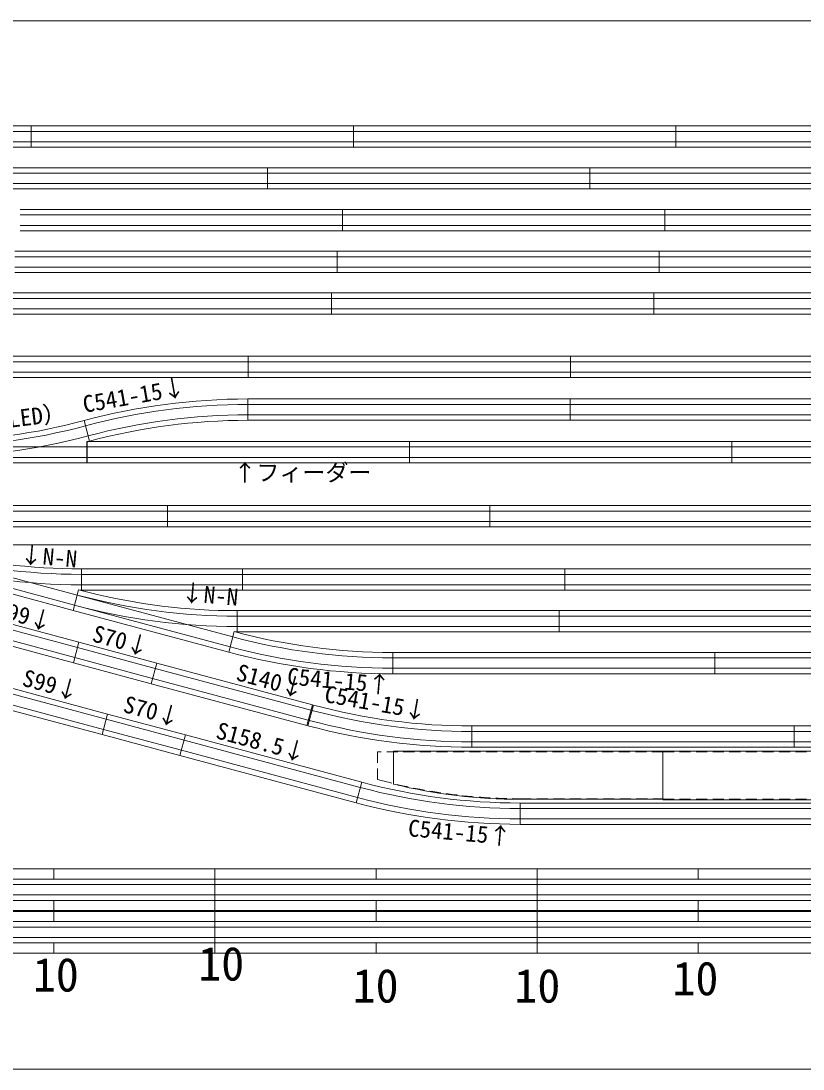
# Model space of a CAD drawing. Units: millimetres, scale not verified. Extents: x -18812 to 36437, y -7239 to 15759.
# Drawn here: x -225 to 455, y 330 to 1240 of the extents above; entities that cross this region are included whole.
import ezdxf
from ezdxf.enums import TextEntityAlignment as Align

# ---------------------------------------------------------------- set-up
doc = ezdxf.new("R2010")
doc.units = ezdxf.units.MM
doc.header["$LTSCALE"] = 8
doc.linetypes.add('DASHED1', pattern=[1.8, 1.2, -0.6])
for name, color, linetype, lineweight in [('0-0', 7, 'Continuous', 9), ('0-7', 4, 'Continuous', 9), ('0-8', 7, 'Continuous', 9), ('0-A', 7, 'Continuous', 9)]:
    doc.layers.add(name, color=color, linetype=linetype, lineweight=lineweight)
doc.styles.add('ＭＳ ゴシック', font='')
doc.styles.get('ＭＳ ゴシック').set_extended_font_data('MS Gothic')

msp = doc.modelspace()

# ---------------------------------------------------------------- linework, layer by layer
at = {"layer": '0-0'}
for p, q in [((-215.846, 1148.762), (-495.846, 1148.762)), ((64.154, 1148.762), (-215.846, 1148.762)), ((-215.846, 1130.262), (-215.846, 1148.762)), ((-215.846, 1130.262), (-215.846, 1148.762)), ((344.154, 1148.762), (64.154, 1148.762)), ((64.154, 1130.262), (64.154, 1148.762)), ((64.154, 1130.262), (64.154, 1148.762)), ((624.154, 1148.762), (344.154, 1148.762)), ((344.154, 1130.262), (344.154, 1148.762)), ((344.154, 1130.262), (344.154, 1148.762)), ((-215.846, 1130.262), (-495.846, 1130.262)), ((64.154, 1130.262), (-215.846, 1130.262)), ((344.154, 1130.262), (64.154, 1130.262)), ((624.154, 1130.262), (344.154, 1130.262)), ((-10.617, 1112.528), (-290.617, 1112.528)), ((269.383, 1112.528), (-10.617, 1112.528)), ((-10.617, 1094.028), (-10.617, 1112.528)), ((-10.617, 1094.028), (-10.617, 1112.528)), ((-10.617, 1094.028), (-10.617, 1112.528)), ((549.383, 1112.528), (269.383, 1112.528)), ((269.383, 1094.028), (269.383, 1112.528)), ((269.383, 1094.028), (269.383, 1112.528)), ((-10.617, 1094.028), (-290.617, 1094.028)), ((269.383, 1094.028), (-10.617, 1094.028)), ((549.383, 1094.028), (269.383, 1094.028)), ((54.616, 1076.224), (-225.384, 1076.224)), ((334.616, 1076.224), (54.616, 1076.224)), ((54.616, 1057.724), (54.616, 1076.224)), ((54.616, 1057.724), (54.616, 1076.224)), ((614.616, 1076.224), (334.616, 1076.224)), ((334.616, 1057.724), (334.616, 1076.224)), ((334.616, 1057.724), (334.616, 1076.224)), ((54.616, 1057.724), (-225.384, 1057.724)), ((334.616, 1057.724), (54.616, 1057.724)), ((614.616, 1057.724), (334.616, 1057.724)), ((49.846, 1039.989), (-230.154, 1039.989)), ((329.846, 1039.989), (49.846, 1039.989)), ((49.846, 1021.489), (49.846, 1039.989)), ((49.846, 1021.489), (49.846, 1039.989)), ((609.846, 1039.989), (329.846, 1039.989)), ((329.846, 1021.489), (329.846, 1039.989)), ((329.846, 1021.489), (329.846, 1039.989)), ((49.846, 1021.489), (-230.154, 1021.489)), ((329.846, 1021.489), (49.846, 1021.489)), ((609.846, 1021.489), (329.846, 1021.489)), ((45.075, 1003.755), (-234.925, 1003.755)), ((325.075, 1003.755), (45.075, 1003.755)), ((45.075, 985.255), (45.075, 1003.755)), ((45.075, 985.255), (45.075, 1003.755)), ((605.075, 1003.755), (325.075, 1003.755)), ((325.075, 985.255), (325.075, 1003.755)), ((325.075, 985.255), (325.075, 1003.755)), ((45.075, 985.255), (-234.925, 985.255)), ((325.075, 985.255), (45.075, 985.255)), ((605.075, 985.255), (325.075, 985.255)), ((-27.292, 948.772), (-307.292, 948.772)), ((252.708, 948.772), (-27.292, 948.772)), ((-27.292, 930.272), (-27.292, 948.772)), ((-27.292, 930.272), (-27.292, 948.772)), ((532.708, 948.772), (252.708, 948.772)), ((252.708, 930.272), (252.708, 948.772)), ((252.708, 930.272), (252.708, 948.772)), ((-27.292, 930.272), (-307.292, 930.272)), ((252.708, 930.272), (-27.292, 930.272)), ((532.708, 930.272), (252.708, 930.272)), ((-27.52, 911.706), (-27.52, 893.206)), ((-27.52, 911.706), (252.48, 911.706)), ((-27.52, 911.706), (-27.52, 893.206)), ((252.48, 911.706), (252.48, 893.206)), ((252.48, 911.706), (532.48, 911.706)), ((252.48, 911.706), (252.48, 893.206)), ((-165.147, 875.087), (-169.935, 892.957)), ((-169.935, 892.957), (-165.147, 875.087)), ((-27.52, 893.206), (252.48, 893.206)), ((252.48, 893.206), (532.48, 893.206)), ((-165.147, 875.087), (-167.541, 874.772)), ((-167.541, 874.772), (-167.541, 856.272)), ((112.708, 874.772), (-167.292, 874.772)), ((-167.292, 856.272), (-167.292, 874.772)), ((392.708, 874.772), (112.708, 874.772)), ((112.708, 856.272), (112.708, 874.772)), ((112.708, 856.272), (112.708, 874.772)), ((672.708, 874.772), (392.708, 874.772)), ((392.708, 856.272), (392.708, 874.772)), ((392.708, 856.272), (392.708, 874.772)), ((-307.541, 856.272), (-167.541, 856.272)), ((112.708, 856.272), (-167.292, 856.272)), ((392.708, 856.272), (112.708, 856.272)), ((672.708, 856.272), (392.708, 856.272)), ((-377.493, 819.143), (-97.493, 819.143)), ((-97.493, 819.143), (-97.493, 800.643)), ((-97.493, 819.143), (182.507, 819.143)), ((-97.493, 819.143), (-97.493, 800.643)), ((182.507, 819.143), (182.507, 800.643)), ((182.507, 819.143), (182.507, 800.643)), ((182.507, 819.143), (462.507, 819.143)), ((182.507, 819.143), (182.507, 800.643)), ((-377.493, 800.643), (-97.493, 800.643)), ((-97.493, 800.643), (182.507, 800.643)), ((182.507, 800.643), (462.507, 800.643)), ((-314.675, 764.332), (-179.446, 728.097)), ((-172.264, 745.652), (-172.264, 764.152)), ((-172.264, 764.152), (-172.264, 745.652)), ((-172.264, 764.152), (-172.264, 745.652)), ((-172.264, 764.152), (-32.264, 764.152)), ((-32.264, 764.152), (-32.264, 745.652)), ((-32.264, 764.152), (247.736, 764.152)), ((-32.264, 764.152), (-32.264, 745.652)), ((247.736, 764.152), (247.736, 745.652)), ((247.736, 764.152), (527.736, 764.152)), ((247.736, 764.152), (247.736, 745.652)), ((247.736, 764.152), (247.736, 745.652)), ((-174.658, 745.967), (-179.446, 728.097)), ((-172.264, 745.652), (-174.658, 745.967)), ((-174.658, 745.967), (-166.54, 743.928)), ((-172.264, 745.652), (-32.264, 745.652)), ((-32.264, 745.652), (247.736, 745.652)), ((247.736, 745.652), (527.736, 745.652)), ((-179.446, 728.097), (-44.216, 691.862)), ((-37.034, 709.417), (-37.034, 727.917)), ((-37.034, 727.917), (-37.034, 709.417)), ((-37.034, 727.917), (242.966, 727.917)), ((-37.034, 727.917), (-37.034, 709.417)), ((242.966, 727.917), (242.966, 709.417)), ((242.966, 727.917), (242.966, 709.417)), ((242.966, 727.917), (522.966, 727.917)), ((242.966, 727.917), (242.966, 709.417)), ((-39.428, 709.732), (-44.216, 691.862)), ((-44.216, 691.862), (-39.428, 709.732)), ((-39.428, 709.732), (-44.216, 691.862)), ((-44.216, 691.862), (-39.428, 709.732)), ((-37.034, 709.417), (-39.428, 709.732)), ((-37.034, 709.417), (242.966, 709.417)), ((242.966, 709.417), (522.966, 709.417)), ((98.199, 691.613), (98.199, 673.113)), ((378.199, 691.613), (378.199, 673.113)), ((378.199, 691.613), (658.199, 691.613)), ((378.199, 691.613), (378.199, 673.113)), ((98.199, 673.113), (378.199, 673.113)), ((378.199, 673.113), (658.199, 673.113))]:
    msp.add_line(p, q, dxfattribs=at)
at = {"layer": '0-0', "color": 2}
for p, q in [((-215.846, 1144.012), (-495.846, 1144.012)), ((64.154, 1144.012), (-215.846, 1144.012)), ((344.154, 1144.012), (64.154, 1144.012)), ((624.154, 1144.012), (344.154, 1144.012)), ((-215.846, 1135.012), (-495.846, 1135.012)), ((64.154, 1135.012), (-215.846, 1135.012)), ((344.154, 1135.012), (64.154, 1135.012)), ((624.154, 1135.012), (344.154, 1135.012)), ((-10.617, 1107.778), (-290.617, 1107.778)), ((269.383, 1107.778), (-10.617, 1107.778)), ((549.383, 1107.778), (269.383, 1107.778)), ((-10.617, 1098.778), (-290.617, 1098.778)), ((269.383, 1098.778), (-10.617, 1098.778)), ((549.383, 1098.778), (269.383, 1098.778)), ((54.616, 1071.474), (-225.384, 1071.474)), ((334.616, 1071.474), (54.616, 1071.474)), ((614.616, 1071.474), (334.616, 1071.474)), ((54.616, 1062.474), (-225.384, 1062.474)), ((334.616, 1062.474), (54.616, 1062.474)), ((614.616, 1062.474), (334.616, 1062.474)), ((49.846, 1035.239), (-230.154, 1035.239)), ((329.846, 1035.239), (49.846, 1035.239)), ((609.846, 1035.239), (329.846, 1035.239)), ((49.846, 1026.239), (-230.154, 1026.239)), ((329.846, 1026.239), (49.846, 1026.239)), ((609.846, 1026.239), (329.846, 1026.239)), ((45.075, 999.005), (-234.925, 999.005)), ((325.075, 999.005), (45.075, 999.005)), ((605.075, 999.005), (325.075, 999.005)), ((45.075, 990.005), (-234.925, 990.005)), ((325.075, 990.005), (45.075, 990.005)), ((605.075, 990.005), (325.075, 990.005)), ((-27.292, 944.022), (-307.292, 944.022)), ((252.708, 944.022), (-27.292, 944.022)), ((532.708, 944.022), (252.708, 944.022)), ((-27.292, 935.022), (-307.292, 935.022)), ((252.708, 935.022), (-27.292, 935.022)), ((532.708, 935.022), (252.708, 935.022)), ((-27.52, 906.956), (252.48, 906.956)), ((252.48, 906.956), (532.48, 906.956)), ((-27.52, 897.956), (252.48, 897.956)), ((252.48, 897.956), (532.48, 897.956)), ((-307.541, 870.022), (-167.541, 870.022)), ((112.708, 870.022), (-167.292, 870.022)), ((392.708, 870.022), (112.708, 870.022)), ((672.708, 870.022), (392.708, 870.022)), ((-307.541, 861.022), (-167.541, 861.022)), ((112.708, 861.022), (-167.292, 861.022)), ((392.708, 861.022), (112.708, 861.022)), ((672.708, 861.022), (392.708, 861.022)), ((-377.493, 814.393), (-97.493, 814.393)), ((-97.493, 814.393), (182.507, 814.393)), ((182.507, 814.393), (462.507, 814.393)), ((-377.493, 805.393), (-97.493, 805.393)), ((-97.493, 805.393), (182.507, 805.393)), ((182.507, 805.393), (462.507, 805.393)), ((-311.117, 777.613), (-175.887, 741.379)), ((-313.446, 768.92), (-178.216, 732.685)), ((-172.264, 759.402), (-32.264, 759.402)), ((-32.264, 759.402), (247.736, 759.402)), ((247.736, 759.402), (527.736, 759.402)), ((-172.264, 750.402), (-32.264, 750.402)), ((-32.264, 750.402), (247.736, 750.402)), ((247.736, 750.402), (527.736, 750.402)), ((-175.887, 741.379), (-40.657, 705.144)), ((-178.216, 732.685), (-42.987, 696.451)), ((-37.034, 723.167), (242.966, 723.167)), ((242.966, 723.167), (522.966, 723.167)), ((-37.034, 714.167), (242.966, 714.167)), ((242.966, 714.167), (522.966, 714.167)), ((98.199, 686.863), (378.199, 686.863)), ((378.199, 686.863), (658.199, 686.863)), ((98.199, 677.863), (378.199, 677.863)), ((378.199, 677.863), (658.199, 677.863))]:
    msp.add_line(p, q, dxfattribs=at)
at = {"layer": '0-0'}
for points in [[(-174.658, 745.967), (-179.446, 728.097), (-174.658, 745.967), (-179.446, 728.097)], [(98.199, 673.113), (98.199, 691.613), (378.199, 691.613)]]:
    msp.add_lwpolyline(points, dxfattribs=at)
for centre, radius, start, end in [((-27.52, 361.456), 550.25, 90, 105), ((-307.562, 1406.588), 531.75, 270.90408, 285), ((-27.52, 361.456), 531.75, 90, 105), ((-172.264, 1295.902), 531.75, 255.90408, 270), ((-37.034, 1259.667), 531.75, 255.90408, 270), ((98.199, 1223.363), 531.75, 255, 270), ((98.199, 1223.363), 550.25, 255, 270)]:
    msp.add_arc(centre, radius, start, end, dxfattribs=at)
at = {"layer": '0-0', "color": 2}
for centre, radius, start, end in [((-27.52, 361.456), 545.5, 90, 105), ((-27.52, 361.456), 536.5, 90, 105), ((-307.562, 1406.588), 536.5, 270.0022, 285), ((-307.562, 1406.588), 545.5, 270.0022, 285), ((-172.264, 1295.902), 536.5, 255.0022, 270), ((-172.264, 1295.902), 545.5, 255.0022, 270), ((-37.034, 1259.667), 536.5, 255.0022, 270), ((-37.034, 1259.667), 545.5, 255.0022, 270), ((98.199, 1223.363), 536.5, 255, 270), ((98.199, 1223.363), 545.5, 255, 270)]:
    msp.add_arc(centre, radius, start, end, dxfattribs=at)
at = {"layer": '0-7', "color": 6}
for p, q in [((-606.519, 1239.926), (2399.481, 1239.926)), ((-607.519, 784.926), (2399.481, 784.926)), ((-607.519, 329.926), (2854.481, 329.926))]:
    msp.add_line(p, q, dxfattribs=at)
at = {"layer": '0-8', "color": 3}
for p, q in [((-336.292, 503.653), (-56.292, 503.653)), ((-56.292, 503.653), (223.708, 503.653)), ((223.708, 503.653), (503.708, 503.653)), ((-336.292, 467.653), (-56.292, 467.653)), ((-336.292, 466.653), (-56.292, 466.653)), ((-56.292, 467.653), (223.708, 467.653)), ((-56.292, 466.653), (223.708, 466.653)), ((223.708, 467.653), (503.708, 467.653)), ((223.708, 466.653), (503.708, 466.653)), ((-336.292, 430.653), (-56.292, 430.653)), ((-56.292, 430.653), (223.708, 430.653)), ((223.708, 430.653), (503.708, 430.653))]:
    msp.add_line(p, q, dxfattribs=at)
at = {"layer": '0-8'}
for p, q in [((-196.292, 503.653), (-196.292, 494.903)), ((-56.292, 503.653), (-56.292, 467.653)), ((83.708, 503.653), (83.708, 494.903)), ((223.708, 503.653), (223.708, 467.653)), ((223.708, 503.653), (223.708, 467.653)), ((363.708, 503.653), (363.708, 494.903)), ((-336.292, 494.903), (-56.292, 494.903)), ((-56.292, 494.903), (223.708, 494.903)), ((223.708, 494.903), (503.708, 494.903)), ((-336.292, 476.403), (-56.292, 476.403)), ((-196.292, 476.403), (-196.292, 467.653)), ((-56.292, 476.403), (223.708, 476.403)), ((83.708, 476.403), (83.708, 467.653)), ((223.708, 476.403), (503.708, 476.403)), ((363.708, 476.403), (363.708, 467.653)), ((-196.292, 466.653), (-196.292, 457.903)), ((-56.292, 466.653), (-56.292, 430.653)), ((83.708, 466.653), (83.708, 457.903)), ((223.708, 466.653), (223.708, 430.653)), ((223.708, 466.653), (223.708, 430.653)), ((363.708, 466.653), (363.708, 457.903)), ((-336.292, 457.903), (-56.292, 457.903)), ((-56.292, 457.903), (223.708, 457.903)), ((223.708, 457.903), (503.708, 457.903)), ((-336.292, 439.403), (-56.292, 439.403)), ((-196.292, 439.403), (-196.292, 430.653)), ((-56.292, 439.403), (223.708, 439.403)), ((83.708, 439.403), (83.708, 430.653)), ((223.708, 439.403), (503.708, 439.403)), ((363.708, 439.403), (363.708, 430.653))]:
    msp.add_line(p, q, dxfattribs=at)
at = {"layer": '0-8', "color": 2}
for p, q in [((-336.292, 490.153), (-56.292, 490.153)), ((-56.292, 490.153), (223.708, 490.153)), ((223.708, 490.153), (503.708, 490.153)), ((-336.292, 481.153), (-56.292, 481.153)), ((-56.292, 481.153), (223.708, 481.153)), ((223.708, 481.153), (503.708, 481.153)), ((-336.292, 453.153), (-56.292, 453.153)), ((-56.292, 453.153), (223.708, 453.153)), ((223.708, 453.153), (503.708, 453.153)), ((-336.292, 444.153), (-56.292, 444.153)), ((-56.292, 444.153), (223.708, 444.153)), ((223.708, 444.153), (503.708, 444.153))]:
    msp.add_line(p, q, dxfattribs=at)
at = {"layer": '0-A', "color": 2}
for p, q in [((-271.302, 721.527), (-175.675, 695.904)), ((-273.631, 712.833), (-178.004, 687.21)), ((-175.675, 695.904), (-108.06, 677.786)), ((-178.004, 687.21), (-110.39, 669.093)), ((-108.06, 677.786), (27.169, 641.552)), ((-110.39, 669.093), (24.84, 632.858)), ((-246.298, 659.183), (-150.672, 633.56)), ((-248.628, 650.49), (-153.001, 624.867)), ((-150.672, 633.56), (-83.057, 615.443)), ((-153.001, 624.867), (-85.386, 606.749)), ((166.903, 623.036), (446.903, 623.036)), ((446.903, 623.036), (726.903, 623.036)), ((-83.057, 615.443), (70.042, 574.42)), ((166.903, 614.036), (446.903, 614.036)), ((446.903, 614.036), (726.903, 614.036)), ((-85.386, 606.749), (67.713, 565.727)), ((208.899, 556.139), (488.899, 556.139)), ((208.899, 547.139), (488.899, 547.139))]:
    msp.add_line(p, q, dxfattribs=at)
at = {"layer": '0-A'}
for p, q in [((-270.072, 726.115), (-174.446, 700.492)), ((-274.86, 708.245), (-179.234, 682.622)), ((-174.446, 700.492), (-179.234, 682.622)), ((-174.446, 700.492), (-179.234, 682.622)), ((-174.446, 700.492), (-106.831, 682.375)), ((-179.234, 682.622), (-111.619, 664.505)), ((-106.831, 682.375), (-111.619, 664.505)), ((-106.831, 682.375), (-111.619, 664.505)), ((-106.831, 682.375), (28.399, 646.14)), ((-111.619, 664.505), (23.611, 628.27)), ((-245.069, 663.771), (-149.442, 638.148)), ((28.399, 646.14), (23.611, 628.27)), ((-249.857, 645.902), (-154.23, 620.279)), ((-149.442, 638.148), (-154.23, 620.279)), ((-149.442, 638.148), (-154.23, 620.279)), ((-149.442, 638.148), (-81.827, 620.031)), ((29.276, 645.905), (24.488, 628.035)), ((24.488, 628.035), (29.276, 645.905)), ((29.276, 645.905), (24.488, 628.035)), ((24.488, 628.035), (29.276, 645.905)), ((-154.23, 620.279), (-86.616, 602.161)), ((-81.827, 620.031), (-86.616, 602.161)), ((-81.827, 620.031), (-86.616, 602.161)), ((-81.827, 620.031), (71.272, 579.008)), ((166.903, 609.286), (166.903, 627.786)), ((166.903, 627.786), (446.903, 627.786)), ((446.903, 609.286), (446.903, 627.786)), ((-86.616, 602.161), (66.484, 561.139)), ((166.903, 609.286), (446.903, 609.286)), ((66.484, 561.139), (71.272, 579.008)), ((71.272, 579.008), (66.484, 561.139)), ((71.272, 579.008), (66.484, 561.139)), ((208.899, 542.389), (208.899, 560.889)), ((208.899, 560.889), (488.899, 560.889)), ((208.899, 542.389), (488.899, 542.389))]:
    msp.add_line(p, q, dxfattribs=at)
at = {"layer": '0-A', "color": 4, "linetype": 'DASHED1'}
for p, q in [((333.025, 605.277), (85.025, 605.277)), ((85.025, 605.277), (85.025, 581.393)), ((333.025, 605.277), (581.025, 605.277)), ((88.26, 580.526), (85.025, 581.393)), ((209.025, 564.627), (333.025, 564.627)), ((333.025, 564.277), (581.025, 564.277))]:
    msp.add_line(p, q, dxfattribs=at)
at = {"layer": '0-A', "color": 5}
for p, q in [((99.025, 605.777), (333.025, 605.777)), ((99.025, 577.264), (99.025, 605.777)), ((581.025, 605.777), (333.025, 605.777)), ((333.025, 605.777), (333.025, 564.127)), ((209.025, 564.127), (333.025, 564.127)), ((581.025, 563.777), (333.025, 563.777))]:
    msp.add_line(p, q, dxfattribs=at)
at = {"layer": '0-A'}
for points in [[(446.903, 609.286), (446.903, 627.786), (726.903, 627.786)], [(446.903, 609.286), (447.379, 609.286), (726.903, 609.286)]]:
    msp.add_lwpolyline(points, dxfattribs=at)
at = {"layer": '0-A', "color": 2}
for centre, radius in [((166.903, 1159.536), 536.5), ((166.903, 1159.536), 545.5), ((208.899, 1092.639), 536.5), ((208.899, 1092.639), 545.5)]:
    msp.add_arc(centre, radius, 255, 270, dxfattribs=at)
at = {"layer": '0-A'}
for centre, radius in [((166.903, 1159.536), 531.75), ((166.903, 1159.536), 550.25), ((208.899, 1092.639), 531.75), ((208.899, 1092.639), 550.25)]:
    msp.add_arc(centre, radius, 255, 270, dxfattribs=at)
at = {"layer": '0-A', "color": 4, "linetype": 'DASHED1'}
msp.add_arc((209.025, 1031.226), 466.599, 255, 270, dxfattribs=at)
at = {"layer": '0-A', "color": 5}
msp.add_arc((209.025, 1031.226), 467.099, 256.37914, 270, dxfattribs=at)

# ---------------------------------------------------------------- texts
at = {"layer": '0-0', "color": 3, "style": 'ＭＳ ゴシック'}
for s, rotation, p in [('C541-15↓', 10, (-168.811, 895.328)), ('↓FT（LED）', 7, (-293.453, 875.085)), ('↓N-N', 355, (-226.639, 765.309)), ('↓N-N', 355, (-86.737, 732.174)), ('C541-15↑', 355, (5.719, 659.502))]:
    msp.add_text(s, height=14.66, rotation=rotation, dxfattribs=at).set_placement(p, align=Align.BOTTOM_LEFT)
msp.add_text('↑フィーダー', height=14.66, dxfattribs=at).set_placement((-40.132, 836.124), align=Align.BOTTOM_LEFT)
at = {"layer": '0-8', "color": 3, "style": 'ＭＳ ゴシック'}
for p in [(-70.694, 397.951), (-214.387, 388.372), (341.229, 385.179), (63.421, 378.792), (203.921, 378.792)]:
    msp.add_text('10', height=29.33, dxfattribs=at).set_placement(p, align=Align.BOTTOM_LEFT)
at = {"layer": '0-A', "color": 3, "style": 'ＭＳ ゴシック'}
for s, rotation, p in [('S99↓', 345, (-249.05, 718.828)), ('S70↓', 345, (-164.921, 697.194)), ('S99↓', 345, (-225.735, 658.735)), ('S140↓', 345, (-39.929, 663.543)), ('C541-15↓', 350, (37.47, 644.313)), ('S70↓', 345, (-138, 635.9)), ('S158.5↓', 345, (-57.476, 613.065)), ('C541-15↑', 355, (110.783, 527.734))]:
    msp.add_text(s, height=14.66, rotation=rotation, dxfattribs=at).set_placement(p, align=Align.BOTTOM_LEFT)

doc.saveas('drawing.dxf')
